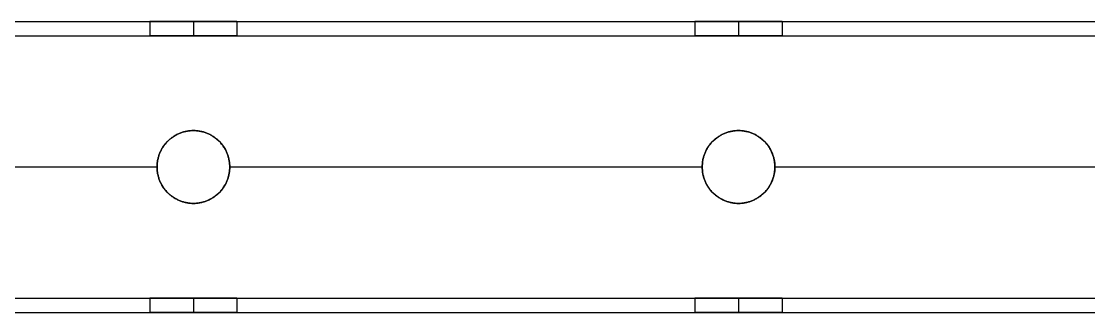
# Model space of a CAD drawing. Header units: millimetres. Extents: x 1279 to 9834, y -699 to 998.
# Drawn here: x 8665.2 to 8812.1, y -604.7 to -564.7 of the extents above; entities that cross this region are included whole.
import ezdxf

# ---------------------------------------------------------------- set-up
doc = ezdxf.new("R2010")
doc.units = ezdxf.units.MM
doc.header["$MEASUREMENT"] = 0
doc.layers.add('staal', color=7, linetype='Continuous', true_color=0x4c4c4c)

msp = doc.modelspace()

# ---------------------------------------------------------------- linework, layer by layer
at = {"layer": 'staal'}
for p, q in [((8682.89, -564.65, 2333.36), (8682.89, -566.65, 2333.36)), ((8688.89, -564.65, 2339.36), (8688.89, -566.65, 2339.36)), ((8688.89, -564.65, 2327.36), (8688.89, -566.65, 2327.36)), ((8694.89, -564.65, 2333.36), (8694.89, -566.65, 2333.36)), ((8757.89, -564.65, 2333.36), (8757.89, -566.65, 2333.36)), ((8763.89, -564.65, 2339.36), (8763.89, -566.65, 2339.36)), ((8763.89, -564.65, 2327.36), (8763.89, -566.65, 2327.36)), ((8769.89, -564.65, 2333.36), (8769.89, -566.65, 2333.36)), ((8688.89, -579.65, 2313.36), (8688.89, -579.65, 2315.36)), ((8688.89, -579.65, 2351.36), (8688.89, -579.65, 2353.36)), ((8763.89, -579.65, 2313.36), (8763.89, -579.65, 2315.36)), ((8763.89, -579.65, 2351.36), (8763.89, -579.65, 2353.36)), ((8683.89, -584.65, 2351.36), (8683.89, -584.65, 2353.36)), ((8683.89, -584.65, 2313.36), (8683.89, -584.65, 2315.36)), ((8693.89, -584.65, 2351.36), (8693.89, -584.65, 2353.36)), ((8693.89, -584.65, 2313.36), (8693.89, -584.65, 2315.36)), ((8758.89, -584.65, 2351.36), (8758.89, -584.65, 2353.36)), ((8758.89, -584.65, 2313.36), (8758.89, -584.65, 2315.36)), ((8768.89, -584.65, 2351.36), (8768.89, -584.65, 2353.36)), ((8768.89, -584.65, 2313.36), (8768.89, -584.65, 2315.36)), ((8688.89, -589.65, 2351.36), (8688.89, -589.65, 2353.36)), ((8688.89, -589.65, 2313.36), (8688.89, -589.65, 2315.36)), ((8763.89, -589.65, 2351.36), (8763.89, -589.65, 2353.36)), ((8763.89, -589.65, 2313.36), (8763.89, -589.65, 2315.36)), ((8682.89, -602.65, 2333.36), (8682.89, -604.65, 2333.36)), ((8688.89, -602.65, 2339.36), (8688.89, -604.65, 2339.36)), ((8688.89, -602.65, 2327.36), (8688.89, -604.65, 2327.36)), ((8694.89, -602.65, 2333.36), (8694.89, -604.65, 2333.36)), ((8757.89, -602.65, 2333.36), (8757.89, -604.65, 2333.36)), ((8763.89, -602.65, 2339.36), (8763.89, -604.65, 2339.36)), ((8763.89, -602.65, 2327.36), (8763.89, -604.65, 2327.36)), ((8769.89, -602.65, 2333.36), (8769.89, -604.65, 2333.36))]:
    msp.add_line(p, q, dxfattribs=at)
for centre in [(8688.89, -584.65, 2313.36), (8688.89, -584.65, 2352.36), (8688.89, -584.65, 2314.36), (8763.89, -584.65, 2313.36), (8763.89, -584.65, 2352.36), (8763.89, -584.65, 2314.36)]:
    msp.add_circle(centre, 5, dxfattribs=at)
for points in [[(8558.39, -564.65, 2313.36), (9176.39, -564.65, 2313.36), (9794.39, -564.65, 2313.36)], [(8558.39, -564.65, 2353.36), (9176.39, -564.65, 2353.36), (9794.39, -564.65, 2353.36)], [(8619.89, -564.65, 2333.36), (8651.39, -564.65, 2333.36), (8682.89, -564.65, 2333.36)], [(8694.89, -564.65, 2333.36), (8726.39, -564.65, 2333.36), (8757.89, -564.65, 2333.36)], [(8769.89, -564.65, 2333.36), (8801.39, -564.65, 2333.36), (8832.89, -564.65, 2333.36)], [(8556.39, -566.65, 2351.36), (9176.39, -566.65, 2351.36), (9796.39, -566.65, 2351.36)], [(8556.39, -566.65, 2315.36), (9176.39, -566.65, 2315.36), (9796.39, -566.65, 2315.36)], [(8619.89, -566.65, 2333.36), (8651.39, -566.65, 2333.36), (8682.89, -566.65, 2333.36)], [(8694.89, -566.65, 2333.36), (8726.39, -566.65, 2333.36), (8757.89, -566.65, 2333.36)], [(8769.89, -566.65, 2333.36), (8801.39, -566.65, 2333.36), (8832.89, -566.65, 2333.36)], [(8618.89, -584.65, 2353.36), (8651.39, -584.65, 2353.36), (8683.89, -584.65, 2353.36)], [(8618.89, -584.65, 2351.36), (8651.39, -584.65, 2351.36), (8683.89, -584.65, 2351.36)], [(8618.89, -584.65, 2315.36), (8651.39, -584.65, 2315.36), (8683.89, -584.65, 2315.36)], [(8618.89, -584.65, 2313.36), (8651.39, -584.65, 2313.36), (8683.89, -584.65, 2313.36)], [(8693.89, -584.65, 2353.36), (8726.39, -584.65, 2353.36), (8758.89, -584.65, 2353.36)], [(8693.89, -584.65, 2351.36), (8726.39, -584.65, 2351.36), (8758.89, -584.65, 2351.36)], [(8693.89, -584.65, 2315.36), (8726.39, -584.65, 2315.36), (8758.89, -584.65, 2315.36)], [(8693.89, -584.65, 2313.36), (8726.39, -584.65, 2313.36), (8758.89, -584.65, 2313.36)], [(8768.89, -584.65, 2353.36), (8801.39, -584.65, 2353.36), (8833.89, -584.65, 2353.36)], [(8768.89, -584.65, 2351.36), (8801.39, -584.65, 2351.36), (8833.89, -584.65, 2351.36)], [(8768.89, -584.65, 2315.36), (8801.39, -584.65, 2315.36), (8833.89, -584.65, 2315.36)], [(8768.89, -584.65, 2313.36), (8801.39, -584.65, 2313.36), (8833.89, -584.65, 2313.36)], [(8520.39, -602.65, 2351.36), (9176.39, -602.65, 2351.36), (9832.39, -602.65, 2351.36)], [(8520.39, -602.65, 2315.36), (9176.39, -602.65, 2315.36), (9832.39, -602.65, 2315.36)], [(8619.89, -602.65, 2333.36), (8651.39, -602.65, 2333.36), (8682.89, -602.65, 2333.36)], [(8694.89, -602.65, 2333.36), (8726.39, -602.65, 2333.36), (8757.89, -602.65, 2333.36)], [(8769.89, -602.65, 2333.36), (8801.39, -602.65, 2333.36), (8832.89, -602.65, 2333.36)], [(8518.39, -604.65, 2313.36), (9176.39, -604.65, 2313.36), (9834.39, -604.65, 2313.36)], [(8518.39, -604.65, 2353.36), (9176.39, -604.65, 2353.36), (9834.39, -604.65, 2353.36)], [(8619.89, -604.65, 2333.36), (8651.39, -604.65, 2333.36), (8682.89, -604.65, 2333.36)], [(8694.89, -604.65, 2333.36), (8726.39, -604.65, 2333.36), (8757.89, -604.65, 2333.36)], [(8769.89, -604.65, 2333.36), (8801.39, -604.65, 2333.36), (8832.89, -604.65, 2333.36)]]:
    msp.add_open_spline(points, degree=2, dxfattribs=at)
for points, knots in [([(8688.89, -564.65, 2339.36), (8682.89, -564.65, 2339.36), (8682.89, -564.65, 2333.36), (8682.89, -564.65, 2327.36), (8688.89, -564.65, 2327.36), (8694.89, -564.65, 2327.36), (8694.89, -564.65, 2333.36), (8694.89, -564.65, 2339.36), (8688.89, -564.65, 2339.36)], [0, 0, 0, 7.853982, 7.853982, 15.707963, 15.707963, 23.561945, 23.561945, 31.415927, 31.415927, 31.415927]), ([(8763.89, -564.65, 2339.36), (8757.89, -564.65, 2339.36), (8757.89, -564.65, 2333.36), (8757.89, -564.65, 2327.36), (8763.89, -564.65, 2327.36), (8769.89, -564.65, 2327.36), (8769.89, -564.65, 2333.36), (8769.89, -564.65, 2339.36), (8763.89, -564.65, 2339.36)], [0, 0, 0, 7.853982, 7.853982, 15.707963, 15.707963, 23.561945, 23.561945, 31.415927, 31.415927, 31.415927]), ([(8688.89, -566.65, 2339.36), (8694.89, -566.65, 2339.36), (8694.89, -566.65, 2333.36), (8694.89, -566.65, 2327.36), (8688.89, -566.65, 2327.36), (8682.89, -566.65, 2327.36), (8682.89, -566.65, 2333.36), (8682.89, -566.65, 2339.36), (8688.89, -566.65, 2339.36)], [-31.415927, -31.415927, -31.415927, -23.561945, -23.561945, -15.707963, -15.707963, -7.853982, -7.853982, 0, 0, 0]), ([(8763.89, -566.65, 2339.36), (8769.89, -566.65, 2339.36), (8769.89, -566.65, 2333.36), (8769.89, -566.65, 2327.36), (8763.89, -566.65, 2327.36), (8757.89, -566.65, 2327.36), (8757.89, -566.65, 2333.36), (8757.89, -566.65, 2339.36), (8763.89, -566.65, 2339.36)], [-31.415927, -31.415927, -31.415927, -23.561945, -23.561945, -15.707963, -15.707963, -7.853982, -7.853982, 0, 0, 0]), ([(8688.89, -579.65, 2353.36), (8693.89, -579.65, 2353.36), (8693.89, -584.65, 2353.36), (8693.89, -589.65, 2353.36), (8688.89, -589.65, 2353.36), (8683.89, -589.65, 2353.36), (8683.89, -584.65, 2353.36), (8683.89, -579.65, 2353.36), (8688.89, -579.65, 2353.36)], [-31.415927, -31.415927, -31.415927, -23.561945, -23.561945, -15.707963, -15.707963, -7.853982, -7.853982, 0, 0, 0]), ([(8688.89, -579.65, 2351.36), (8683.89, -579.65, 2351.36), (8683.89, -584.65, 2351.36), (8683.89, -589.65, 2351.36), (8688.89, -589.65, 2351.36), (8693.89, -589.65, 2351.36), (8693.89, -584.65, 2351.36), (8693.89, -579.65, 2351.36), (8688.89, -579.65, 2351.36)], [0, 0, 0, 7.853982, 7.853982, 15.707963, 15.707963, 23.561945, 23.561945, 31.415927, 31.415927, 31.415927]), ([(8688.89, -579.65, 2315.36), (8693.89, -579.65, 2315.36), (8693.89, -584.65, 2315.36), (8693.89, -589.65, 2315.36), (8688.89, -589.65, 2315.36), (8683.89, -589.65, 2315.36), (8683.89, -584.65, 2315.36), (8683.89, -579.65, 2315.36), (8688.89, -579.65, 2315.36)], [-31.415927, -31.415927, -31.415927, -23.561945, -23.561945, -15.707963, -15.707963, -7.853982, -7.853982, 0, 0, 0]), ([(8763.89, -579.65, 2353.36), (8768.89, -579.65, 2353.36), (8768.89, -584.65, 2353.36), (8768.89, -589.65, 2353.36), (8763.89, -589.65, 2353.36), (8758.89, -589.65, 2353.36), (8758.89, -584.65, 2353.36), (8758.89, -579.65, 2353.36), (8763.89, -579.65, 2353.36)], [-31.415927, -31.415927, -31.415927, -23.561945, -23.561945, -15.707963, -15.707963, -7.853982, -7.853982, 0, 0, 0]), ([(8763.89, -579.65, 2351.36), (8758.89, -579.65, 2351.36), (8758.89, -584.65, 2351.36), (8758.89, -589.65, 2351.36), (8763.89, -589.65, 2351.36), (8768.89, -589.65, 2351.36), (8768.89, -584.65, 2351.36), (8768.89, -579.65, 2351.36), (8763.89, -579.65, 2351.36)], [0, 0, 0, 7.853982, 7.853982, 15.707963, 15.707963, 23.561945, 23.561945, 31.415927, 31.415927, 31.415927]), ([(8763.89, -579.65, 2315.36), (8768.89, -579.65, 2315.36), (8768.89, -584.65, 2315.36), (8768.89, -589.65, 2315.36), (8763.89, -589.65, 2315.36), (8758.89, -589.65, 2315.36), (8758.89, -584.65, 2315.36), (8758.89, -579.65, 2315.36), (8763.89, -579.65, 2315.36)], [-31.415927, -31.415927, -31.415927, -23.561945, -23.561945, -15.707963, -15.707963, -7.853982, -7.853982, 0, 0, 0]), ([(8688.89, -602.65, 2339.36), (8682.89, -602.65, 2339.36), (8682.89, -602.65, 2333.36), (8682.89, -602.65, 2327.36), (8688.89, -602.65, 2327.36), (8694.89, -602.65, 2327.36), (8694.89, -602.65, 2333.36), (8694.89, -602.65, 2339.36), (8688.89, -602.65, 2339.36)], [0, 0, 0, 7.853982, 7.853982, 15.707963, 15.707963, 23.561945, 23.561945, 31.415927, 31.415927, 31.415927]), ([(8763.89, -602.65, 2339.36), (8757.89, -602.65, 2339.36), (8757.89, -602.65, 2333.36), (8757.89, -602.65, 2327.36), (8763.89, -602.65, 2327.36), (8769.89, -602.65, 2327.36), (8769.89, -602.65, 2333.36), (8769.89, -602.65, 2339.36), (8763.89, -602.65, 2339.36)], [0, 0, 0, 7.853982, 7.853982, 15.707963, 15.707963, 23.561945, 23.561945, 31.415927, 31.415927, 31.415927]), ([(8688.89, -604.65, 2339.36), (8694.89, -604.65, 2339.36), (8694.89, -604.65, 2333.36), (8694.89, -604.65, 2327.36), (8688.89, -604.65, 2327.36), (8682.89, -604.65, 2327.36), (8682.89, -604.65, 2333.36), (8682.89, -604.65, 2339.36), (8688.89, -604.65, 2339.36)], [-31.415927, -31.415927, -31.415927, -23.561945, -23.561945, -15.707963, -15.707963, -7.853982, -7.853982, 0, 0, 0]), ([(8763.89, -604.65, 2339.36), (8769.89, -604.65, 2339.36), (8769.89, -604.65, 2333.36), (8769.89, -604.65, 2327.36), (8763.89, -604.65, 2327.36), (8757.89, -604.65, 2327.36), (8757.89, -604.65, 2333.36), (8757.89, -604.65, 2339.36), (8763.89, -604.65, 2339.36)], [-31.415927, -31.415927, -31.415927, -23.561945, -23.561945, -15.707963, -15.707963, -7.853982, -7.853982, 0, 0, 0])]:
    msp.add_rational_spline(points, [1, 0.707106781187, 1, 0.707106781187, 1, 0.707106781187, 1, 0.707106781187, 1], degree=2, knots=knots, dxfattribs=at)

doc.saveas('drawing.dxf')
